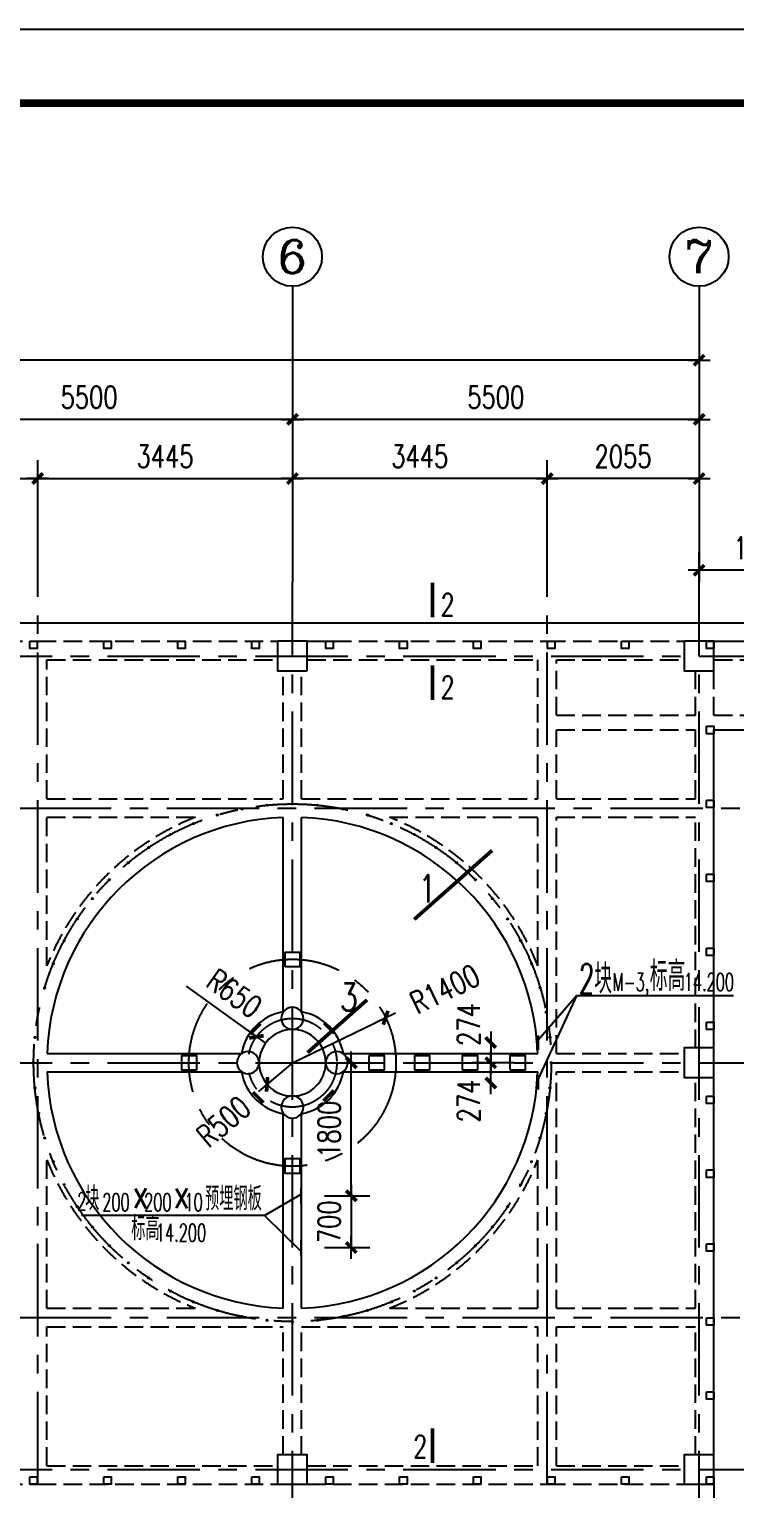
# Model space of a CAD drawing. Extents: x 1427168 to 1936200, y 1176778 to 1377202.
# Drawn here: x 1896755 to 1906298, y 1216944 to 1236683 of the extents above; entities that cross this region are included whole.
import ezdxf
from ezdxf.enums import TextEntityAlignment as Align

# ---------------------------------------------------------------- set-up
doc = ezdxf.new("R2010")
doc.units = 0
doc.header["$LTSCALE"] = 1000
doc.header["$MEASUREMENT"] = 0
for name, pattern in [('CENTER', [2, 1.25, -0.25, 0.25, -0.25]), ('DASH', [0.35, 0.25, -0.1]), ('DOTE', [2.42, 2, -0.2, 0.02, -0.2])]:
    doc.linetypes.add(name, pattern=pattern)
doc.layers.get('0').update_dxf_attribs({"linetype": 'CONTINUOUS'})
doc.layers.get('DEFPOINTS').update_dxf_attribs({"linetype": 'CONTINUOUS'})
for name, color, linetype in [('01粗实线层', 7, 'CONTINUOUS'), ('2', 2, 'CONTINUOUS'), ('3', 4, 'CONTINUOUS'), ('31', 4, 'DASH'), ('AXIS', 3, 'CONTINUOUS'), ('AXIS_TEXT', 7, 'CONTINUOUS'), ('DOTE', 1, 'DOTE'), ('PUB_DIM', 3, 'CONTINUOUS'), ('PUB_TEXT', 7, 'CONTINUOUS'), ('PUB_TITLE', 4, 'CONTINUOUS')]:
    doc.layers.add(name, color=color, linetype=linetype)
doc.styles.add('_HZTXT', font='txt.shx', dxfattribs={"width": 0.75, "bigfont": 'HZTXT.shx'})
doc.styles.add('_TXT', font='TXT.shx', dxfattribs={"width": 0.75})
doc.styles.add('_TXT1', font='TXT1.shx', dxfattribs={"width": 0.6})
doc.styles.add('COMPLEX', font='COMPLEX')
doc.styles.add('DIM_FONT', font='SIMPLEX.shx', dxfattribs={"width": 0.75})
doc.dimstyles.new('AXIS', dxfattribs={"dimtxt": 300, "dimasz": 1, "dimexe": 250, "dimexo": 300, "dimgap": 150, "dimtad": 1, "dimdec": 0, "dimzin": 0, "dimtxsty": 'DIM_FONT', "dimblk": '_DIMX', "dimcen": 0.09, "dimse1": 1, "dimse2": 1, "dimclrt": 7, "dimazin": 3, "dimtfac": 1, "dimtdec": 0, "dimtix": 1, "dimtmove": 0, "dimatfit": 3, "dimtolj": 1, "dimtzin": 0})
doc.dimstyles.new('DIMA', dxfattribs={"dimtxt": 300, "dimasz": 1, "dimexe": 250, "dimexo": 300, "dimgap": 150, "dimtad": 1, "dimdec": 0, "dimzin": 0, "dimtxsty": 'DIM_FONT', "dimblk": '_DIMX', "dimcen": 0.09, "dimse1": 1, "dimclrt": 7, "dimazin": 3, "dimtfac": 1, "dimtdec": 0, "dimtix": 1, "dimtmove": 0, "dimatfit": 3, "dimtolj": 1, "dimtzin": 0})
doc.dimstyles.new('DIMB', dxfattribs={"dimtxt": 300, "dimasz": 1, "dimexe": 250, "dimexo": 300, "dimgap": 150, "dimtad": 1, "dimdec": 0, "dimzin": 0, "dimtxsty": 'DIM_FONT', "dimblk": '_DIMX', "dimcen": 0.09, "dimse2": 1, "dimclrt": 7, "dimazin": 3, "dimtfac": 1, "dimtdec": 0, "dimtix": 1, "dimtmove": 0, "dimatfit": 3, "dimtolj": 1, "dimtzin": 0})
doc.dimstyles.new('DIMN', dxfattribs={"dimtxt": 300, "dimasz": 1, "dimexe": 250, "dimexo": 300, "dimgap": 150, "dimtad": 1, "dimdec": 0, "dimzin": 0, "dimtxsty": 'DIM_FONT', "dimblk": '_DIMX', "dimcen": 0.09, "dimclrt": 7, "dimazin": 3, "dimtfac": 1, "dimtdec": 0, "dimtix": 1, "dimtmove": 0, "dimatfit": 3, "dimtolj": 1, "dimtzin": 0})

# ---------------------------------------------------------------- blocks, each defined once
blk = doc.blocks.new('_DIMX')
blk.add_line((-150, 0), (150, 0))
at = {"const_width": 50}
blk.add_lwpolyline([(-70, -70), (70, 70)], dxfattribs=at)
blk = doc.blocks.new('*D144')
at = {"layer": 'AXIS', "color": 0}
blk.add_line((1905814, 1232206), (1872816, 1232206), dxfattribs=at)
at = {"layer": 'DEFPOINTS', "color": 0}
for p in [(1872815, 1232206), (1872815, 1229206), (1905815, 1229206)]:
    blk.add_point(p, dxfattribs=at)
at = {"layer": 'AXIS', "color": 0, "rotation": 180}
blk.add_blockref('_DIMX', (1872815, 1232206), dxfattribs=at)
at = {"layer": 'AXIS', "color": 0}
blk.add_blockref('_DIMX', (1905815, 1232206), dxfattribs=at)
at = {"layer": 'AXIS', "color": 7, "insert": (1889315, 1232506), "char_height": 300, "attachment_point": 5, "style": 'DIM_FONT'}
blk.add_mtext('\\A1;33000', dxfattribs=at)
blk = doc.blocks.new('_AXISO')
blk.add_circle((0, 0), 0.5)
at = {"layer": 'AXIS_TEXT', "style": 'COMPLEX', "width": 1.041667}
blk.add_attdef('A', text='', height=0.56, dxfattribs=at).set_placement((-0.25, -0.28), (0.25, -0.28), align=Align.FIT)
blk = doc.blocks.new('*D157')
at = {"layer": 'AXIS', "color": 0}
blk.add_line((1900314, 1231406), (1894816, 1231406), dxfattribs=at)
at = {"layer": 'DEFPOINTS', "color": 0}
for p in [(1894815, 1231406), (1894815, 1229206), (1900315, 1229206)]:
    blk.add_point(p, dxfattribs=at)
at = {"layer": 'AXIS', "color": 0, "rotation": 180}
blk.add_blockref('_DIMX', (1894815, 1231406), dxfattribs=at)
at = {"layer": 'AXIS', "color": 0}
blk.add_blockref('_DIMX', (1900315, 1231406), dxfattribs=at)
at = {"layer": 'AXIS', "color": 7, "insert": (1897565, 1231706), "char_height": 300, "attachment_point": 5, "style": 'DIM_FONT'}
blk.add_mtext('\\A1;5500', dxfattribs=at)
blk = doc.blocks.new('*D156')
at = {"layer": 'AXIS', "color": 0}
blk.add_line((1905814, 1231406), (1900316, 1231406), dxfattribs=at)
at = {"layer": 'DEFPOINTS', "color": 0}
for p in [(1900315, 1231406), (1900315, 1229206), (1905815, 1229206)]:
    blk.add_point(p, dxfattribs=at)
at = {"layer": 'AXIS', "color": 0, "rotation": 180}
blk.add_blockref('_DIMX', (1900315, 1231406), dxfattribs=at)
at = {"layer": 'AXIS', "color": 0}
blk.add_blockref('_DIMX', (1905815, 1231406), dxfattribs=at)
at = {"layer": 'AXIS', "color": 7, "insert": (1903065, 1231706), "char_height": 300, "attachment_point": 5, "style": 'DIM_FONT'}
blk.add_mtext('\\A1;5500', dxfattribs=at)
blk = doc.blocks.new('*D192')
at = {"layer": 'AXIS', "color": 0}
for p, q in [((1903760, 1229206), (1903760, 1230856)), ((1905814, 1230606), (1903761, 1230606))]:
    blk.add_line(p, q, dxfattribs=at)
at = {"layer": 'DEFPOINTS', "color": 0}
for p in [(1903760, 1230606), (1903760, 1228906), (1905815, 1228906)]:
    blk.add_point(p, dxfattribs=at)
at = {"layer": 'AXIS', "color": 0, "rotation": 180}
blk.add_blockref('_DIMX', (1903760, 1230606), dxfattribs=at)
at = {"layer": 'AXIS', "color": 0}
blk.add_blockref('_DIMX', (1905815, 1230606), dxfattribs=at)
at = {"layer": 'AXIS', "color": 7, "insert": (1904787, 1230906), "char_height": 300, "attachment_point": 5, "style": 'DIM_FONT'}
blk.add_mtext('\\A1;2055', dxfattribs=at)
blk = doc.blocks.new('*D193')
at = {"layer": 'AXIS', "color": 0}
for p, q in [((1903760, 1229206), (1903760, 1230856)), ((1903759, 1230606), (1900316, 1230606))]:
    blk.add_line(p, q, dxfattribs=at)
at = {"layer": 'DEFPOINTS', "color": 0}
for p in [(1900315, 1230606), (1900315, 1228906), (1903760, 1228906)]:
    blk.add_point(p, dxfattribs=at)
at = {"layer": 'AXIS', "color": 0, "rotation": 180}
blk.add_blockref('_DIMX', (1900315, 1230606), dxfattribs=at)
at = {"layer": 'AXIS', "color": 0}
blk.add_blockref('_DIMX', (1903760, 1230606), dxfattribs=at)
at = {"layer": 'AXIS', "color": 7, "insert": (1902037, 1230906), "char_height": 300, "attachment_point": 5, "style": 'DIM_FONT'}
blk.add_mtext('\\A1;3445', dxfattribs=at)
blk = doc.blocks.new('*D207')
at = {"layer": 'AXIS', "color": 0}
for p, q in [((1905815, 1228812), (1905815, 1229617)), ((1907515, 1228812), (1907515, 1229617)), ((1907514, 1229367), (1905816, 1229367))]:
    blk.add_line(p, q, dxfattribs=at)
at = {"layer": 'DEFPOINTS', "color": 0}
for p in [(1905815, 1229367), (1905815, 1228512), (1907515, 1228512)]:
    blk.add_point(p, dxfattribs=at)
at = {"layer": 'AXIS', "color": 0, "rotation": 180}
blk.add_blockref('_DIMX', (1905815, 1229367), dxfattribs=at)
at = {"layer": 'AXIS', "color": 0}
blk.add_blockref('_DIMX', (1907515, 1229367), dxfattribs=at)
at = {"layer": 'AXIS', "color": 7, "insert": (1906665, 1229667), "char_height": 300, "attachment_point": 5, "style": 'DIM_FONT'}
blk.add_mtext('\\A1;1700', dxfattribs=at)
blk = doc.blocks.new('*D522')
at = {"layer": 'AXIS', "color": 0}
for p, q in [((1902997, 1222981), (1902997, 1222982)), ((1902997, 1222980), (1902997, 1222706)), ((1903311, 1222706), (1902747, 1222706)), ((1902997, 1222705), (1902997, 1222704))]:
    blk.add_line(p, q, dxfattribs=at)
at = {"layer": 'DEFPOINTS', "color": 0}
for p in [(1903611, 1222980), (1902997, 1222706), (1903611, 1222706)]:
    blk.add_point(p, dxfattribs=at)
at = {"layer": 'AXIS', "color": 0}
for p, rotation in [((1902997, 1222980), 270), ((1902997, 1222706), 90)]:
    blk.add_blockref('_DIMX', p, dxfattribs=dict(at, rotation=rotation))
at = {"layer": 'AXIS', "color": 7, "insert": (1902697, 1223223), "char_height": 300, "attachment_point": 5, "rotation": 90, "style": 'DIM_FONT'}
blk.add_mtext('\\A1;274', dxfattribs=at)
blk = doc.blocks.new('*D523')
at = {"layer": 'AXIS', "color": 0}
for p, q in [((1903311, 1222706), (1902747, 1222706)), ((1902997, 1222707), (1902997, 1222708)), ((1902997, 1222432), (1902997, 1222706)), ((1902997, 1222431), (1902997, 1222430))]:
    blk.add_line(p, q, dxfattribs=at)
at = {"layer": 'DEFPOINTS', "color": 0}
for p in [(1902997, 1222706), (1903611, 1222706), (1903611, 1222432)]:
    blk.add_point(p, dxfattribs=at)
at = {"layer": 'AXIS', "color": 0}
for p, rotation in [((1902997, 1222706), 270), ((1902997, 1222432), 90)]:
    blk.add_blockref('_DIMX', p, dxfattribs=dict(at, rotation=rotation))
at = {"layer": 'AXIS', "color": 7, "insert": (1902697, 1222189), "char_height": 300, "attachment_point": 5, "rotation": 90, "style": 'DIM_FONT'}
blk.add_mtext('\\A1;274', dxfattribs=at)
blk = doc.blocks.new('*D545')
at = {"layer": 'AXIS', "color": 0}
for p, q in [((1900750, 1220906), (1901361, 1220906)), ((1901111, 1220907), (1901111, 1220908)), ((1901111, 1220906), (1901111, 1220206)), ((1900750, 1220206), (1901361, 1220206)), ((1901111, 1220205), (1901111, 1220204))]:
    blk.add_line(p, q, dxfattribs=at)
at = {"layer": 'DEFPOINTS', "color": 0}
for p in [(1900450, 1220906), (1900450, 1220206), (1901111, 1220206)]:
    blk.add_point(p, dxfattribs=at)
at = {"layer": 'AXIS', "color": 0}
for p, rotation in [((1901111, 1220906), 270), ((1901111, 1220206), 90)]:
    blk.add_blockref('_DIMX', p, dxfattribs=dict(at, rotation=rotation))
at = {"layer": 'AXIS', "color": 7, "insert": (1900811, 1220556), "char_height": 300, "attachment_point": 5, "rotation": 90, "style": 'DIM_FONT'}
blk.add_mtext('\\A1;700', dxfattribs=at)
blk = doc.blocks.new('*D547')
at = {"layer": 'AXIS', "color": 0}
blk.add_line((1900315, 1222706), (1899973, 1222415), dxfattribs=at)
at = {"layer": 'DEFPOINTS', "color": 0}
for p in [(1900315, 1222706), (1899972, 1222414)]:
    blk.add_point(p, dxfattribs=at)
at = {"layer": 'AXIS', "color": 0, "rotation": 220.4377806534827}
blk.add_blockref('_DIMX', (1899972, 1222414), dxfattribs=at)
at = {"layer": 'AXIS', "color": 7, "insert": (1899382, 1221911), "char_height": 300, "attachment_point": 5, "rotation": 40.4378, "style": 'DIM_FONT'}
blk.add_mtext('\\A1;{R500}{}{}', dxfattribs=at)
blk = doc.blocks.new('*D548')
at = {"layer": 'AXIS', "color": 0}
for p, q in [((1898879, 1223742), (1899827, 1223058)), ((1900314, 1222706), (1900315, 1222706)), ((1900315, 1222706), (1900315, 1222706))]:
    blk.add_line(p, q, dxfattribs=at)
at = {"layer": 'DEFPOINTS', "color": 0}
for p in [(1899828, 1223057), (1900315, 1222706)]:
    blk.add_point(p, dxfattribs=at)
at = {"layer": 'AXIS', "color": 0, "rotation": 324.1799045165065}
blk.add_blockref('_DIMX', (1899828, 1223057), dxfattribs=at)
at = {"layer": 'AXIS', "color": 7, "insert": (1899528, 1223643), "char_height": 300, "attachment_point": 5, "rotation": 324.1799, "style": 'DIM_FONT'}
blk.add_mtext('\\A1;{R650}{}{}', dxfattribs=at)
blk = doc.blocks.new('*D549')
at = {"layer": 'AXIS', "color": 0}
blk.add_line((1900315, 1222706), (1901574, 1223315), dxfattribs=at)
at = {"layer": 'DEFPOINTS', "color": 0}
for p in [(1901575, 1223315), (1900315, 1222706)]:
    blk.add_point(p, dxfattribs=at)
at = {"layer": 'AXIS', "color": 0, "rotation": 25.78850863819522}
blk.add_blockref('_DIMX', (1901575, 1223315), dxfattribs=at)
at = {"layer": 'AXIS', "color": 7, "insert": (1902376, 1223702), "char_height": 300, "attachment_point": 5, "rotation": 25.7885, "style": 'DIM_FONT'}
blk.add_mtext('\\A1;R1400', dxfattribs=at)

msp = doc.modelspace()

# ---------------------------------------------------------------- linework, layer by layer
for p, q in [((1872364.5, 1228656), (1907514.5, 1228656)), ((1904157.1, 1223610), (1903610.5, 1222432)), ((1904157.1, 1223610), (1903610.8, 1222980.2)), ((1906280.8, 1223610), (1904157.1, 1223610)), ((1906014.5, 1217406), (1906014.5, 1219261))]:
    msp.add_line(p, q)
for points in [[(1900214.5, 1224002.5), (1900214.5, 1224202.5), (1900414.5, 1224202.5), (1900414.5, 1224002.5)], [(1899018.1, 1222606), (1898818.1, 1222606), (1898818.1, 1222806), (1899018.1, 1222806)], [(1901353.2, 1222806), (1901553.2, 1222806), (1901553.2, 1222606), (1901353.2, 1222606)], [(1901969.9, 1222606), (1901969.9, 1222806), (1902169.9, 1222806), (1902169.9, 1222606)], [(1902615.8, 1222606), (1902615.8, 1222806), (1902815.8, 1222806), (1902815.8, 1222606)], [(1903261.7, 1222606), (1903261.7, 1222806), (1903461.7, 1222806), (1903461.7, 1222606)], [(1900414.5, 1221409.6), (1900414.5, 1221209.6), (1900214.5, 1221209.6), (1900214.5, 1221409.6)]]:
    msp.add_lwpolyline(points, close=True)
for points in [[(1899742.4, 1223092.4, 45, 45, 0), (1899883.8, 1223233.8, 45, 45, 0)], [(1899781.7, 1222306.8, 45, 45, 0), (1899923.1, 1222165.4, 45, 45, 0)], [(1900874.3, 1222332.1, 45, 45, 0), (1900732.9, 1222190.7, 45, 45, 0)]]:
    msp.add_lwpolyline(points, format="xyseb")
at = {"const_width": 45}
for points in [[(1900883, 1223104.2), (1900741.6, 1223245.6)], [(1903633.6, 1222877.4), (1903633.6, 1223077.4)], [(1903633.6, 1222540.6), (1903633.6, 1222340.6)]]:
    msp.add_lwpolyline(points, dxfattribs=at)
at = {"layer": '01粗实线层', "linetype": 'BYBLOCK', "ltscale": 1e-05}
for q in [(1900431.3, 1220930.7), (1900431.3, 1220152.9)]:
    msp.add_line((1899936.5, 1220638.7), q, dxfattribs=at)
for points in [[(1896764.5, 1228406), (1896864.5, 1228406), (1896864.5, 1228306), (1896764.5, 1228306)], [(1897764.5, 1228406), (1897864.5, 1228406), (1897864.5, 1228306), (1897764.5, 1228306)], [(1898764.5, 1228406), (1898864.5, 1228406), (1898864.5, 1228306), (1898764.5, 1228306)], [(1899764.5, 1228406), (1899864.5, 1228406), (1899864.5, 1228306), (1899764.5, 1228306)], [(1900764.5, 1228406), (1900864.5, 1228406), (1900864.5, 1228306), (1900764.5, 1228306)], [(1901764.5, 1228406), (1901864.5, 1228406), (1901864.5, 1228306), (1901764.5, 1228306)], [(1902764.5, 1228406), (1902864.5, 1228406), (1902864.5, 1228306), (1902764.5, 1228306)], [(1903764.5, 1228406), (1903864.5, 1228406), (1903864.5, 1228306), (1903764.5, 1228306)], [(1904764.5, 1228406), (1904864.5, 1228406), (1904864.5, 1228306), (1904764.5, 1228306)], [(1905914.5, 1228406), (1906014.5, 1228406), (1906014.5, 1228306), (1905914.5, 1228306)], [(1905914.5, 1227256), (1906014.5, 1227256), (1906014.5, 1227156), (1905914.5, 1227156)], [(1905914.5, 1226256), (1906014.5, 1226256), (1906014.5, 1226156), (1905914.5, 1226156)], [(1905914.5, 1225256), (1906014.5, 1225256), (1906014.5, 1225156), (1905914.5, 1225156)], [(1905914.5, 1224256), (1906014.5, 1224256), (1906014.5, 1224156), (1905914.5, 1224156)], [(1905914.5, 1223256), (1906014.5, 1223256), (1906014.5, 1223156), (1905914.5, 1223156)], [(1905914.5, 1222256), (1906014.5, 1222256), (1906014.5, 1222156), (1905914.5, 1222156)], [(1905914.5, 1221256), (1906014.5, 1221256), (1906014.5, 1221156), (1905914.5, 1221156)], [(1900429.5, 1221006), (1900429.5, 1220806), (1900439.5, 1220806), (1900439.5, 1221006)], [(1900429.5, 1220306), (1900429.5, 1220106), (1900439.5, 1220106), (1900439.5, 1220306)], [(1905914.5, 1220256), (1906014.5, 1220256), (1906014.5, 1220156), (1905914.5, 1220156)], [(1905914.5, 1219256), (1906014.5, 1219256), (1906014.5, 1219156), (1905914.5, 1219156)], [(1905914.5, 1218256), (1906014.5, 1218256), (1906014.5, 1218156), (1905914.5, 1218156)], [(1896764.5, 1217106), (1896864.5, 1217106), (1896864.5, 1217006), (1896764.5, 1217006)], [(1897764.5, 1217106), (1897864.5, 1217106), (1897864.5, 1217006), (1897764.5, 1217006)], [(1898764.5, 1217106), (1898864.5, 1217106), (1898864.5, 1217006), (1898764.5, 1217006)], [(1899764.5, 1217106), (1899864.5, 1217106), (1899864.5, 1217006), (1899764.5, 1217006)], [(1900764.5, 1217106), (1900864.5, 1217106), (1900864.5, 1217006), (1900764.5, 1217006)], [(1901764.5, 1217106), (1901864.5, 1217106), (1901864.5, 1217006), (1901764.5, 1217006)], [(1902764.5, 1217106), (1902864.5, 1217106), (1902864.5, 1217006), (1902764.5, 1217006)], [(1903764.5, 1217106), (1903864.5, 1217106), (1903864.5, 1217006), (1903764.5, 1217006)], [(1904764.5, 1217106), (1904864.5, 1217106), (1904864.5, 1217006), (1904764.5, 1217006)], [(1905914.5, 1217106), (1906014.5, 1217106), (1906014.5, 1217006), (1905914.5, 1217006)]]:
    msp.add_lwpolyline(points, close=True, dxfattribs=at)
for centre in [(1899971.5, 1226189.2), (1900314.5, 1226206), (1900657.6, 1226189.2), (1899298.5, 1226055.3), (1899631.7, 1226138.8), (1900997.4, 1226138.8), (1901330.5, 1226055.3), (1898664.7, 1225792.8), (1898975.1, 1225939.6), (1901653.9, 1225939.6), (1901964.4, 1225792.8), (1898370, 1225616.2), (1902259, 1225616.2), (1898094.2, 1225411.6), (1902534.9, 1225411.6), (1897839.7, 1225180.9), (1902789.4, 1225180.9), (1897609, 1224926.4), (1903020.1, 1224926.4), (1897404.4, 1224650.5), (1903224.7, 1224650.5), (1897227.8, 1224355.9), (1903401.3, 1224355.9), (1897081, 1224045.4), (1903548.1, 1224045.4), (1896965.2, 1223722), (1903663.8, 1223722), (1903747.3, 1223388.9), (1896831.4, 1223049.1), (1903797.7, 1223049.1), (1896814.5, 1222706), (1903814.5, 1222706), (1896831.4, 1222363), (1903797.7, 1222363), (1896881.8, 1222023.2), (1903747.3, 1222023.2), (1896965.2, 1221690), (1903663.8, 1221690), (1897081, 1221366.6), (1903548.1, 1221366.6), (1897227.8, 1221056.1), (1903401.3, 1221056.1), (1897404.4, 1220761.5), (1903224.7, 1220761.5), (1897609, 1220485.7), (1903020.1, 1220485.7), (1897839.7, 1220231.2), (1902789.4, 1220231.2), (1898094.2, 1220000.5), (1902534.9, 1220000.5), (1898370, 1219795.9), (1902259, 1219795.9), (1898664.7, 1219619.3), (1898975.1, 1219472.5), (1901653.9, 1219472.5), (1901964.4, 1219619.3), (1899298.5, 1219356.7), (1899631.7, 1219273.3), (1900997.4, 1219273.3), (1901330.5, 1219356.7), (1899971.5, 1219222.9), (1900314.5, 1219206), (1900657.6, 1219222.9)]:
    msp.add_circle(centre, 9, dxfattribs=at)
at = {"layer": '2'}
for points in [[(1900514.5, 1228006), (1900514.5, 1228406), (1900114.5, 1228406), (1900114.5, 1228006)], [(1906014.5, 1228006), (1906014.5, 1228406), (1905614.5, 1228406), (1905614.5, 1228006)], [(1906014.5, 1222506), (1906014.5, 1222906), (1905614.5, 1222906), (1905614.5, 1222506)], [(1900514.5, 1217006), (1900514.5, 1217406), (1900114.5, 1217406), (1900114.5, 1217006)], [(1906014.5, 1217006), (1906014.5, 1217406), (1905614.5, 1217406), (1905614.5, 1217006)]]:
    msp.add_lwpolyline(points, close=True, dxfattribs=at)
for points in [[(1900464.5, 1223306, 1), (1900164.5, 1223306, 1), (1900464.5, 1223306, 1)], [(1899864.5, 1222706, 1), (1899564.5, 1222706, 1), (1899864.5, 1222706, 1)], [(1901064.5, 1222706, 1), (1900764.5, 1222706, 1), (1901064.5, 1222706, 1)], [(1900464.5, 1222106, 1), (1900164.5, 1222106, 1), (1900464.5, 1222106, 1)]]:
    msp.add_lwpolyline(points, format="xyb", dxfattribs=at)
at = {"layer": '3', "linetype": 'DASH'}
for p, q in [((1895014.5, 1228406), (1896869.5, 1228406)), ((1896869.5, 1228406), (1900114.5, 1228406)), ((1900514.5, 1228406), (1903759.5, 1228406)), ((1903759.5, 1228406), (1905614.5, 1228406)), ((1895014.5, 1217006), (1896869.5, 1217006)), ((1896869.5, 1217006), (1900114.5, 1217006)), ((1900514.5, 1217006), (1903759.5, 1217006)), ((1903759.5, 1217006), (1905614.5, 1217006))]:
    msp.add_line(p, q, dxfattribs=at)
at = {"layer": '3'}
for p, q in [((1906014.5, 1228406), (1907514.5, 1228406)), ((1906014.5, 1227206), (1907514.5, 1227206)), ((1906014.5, 1226151), (1906014.5, 1227206)), ((1900189.5, 1223394.8), (1900189.5, 1226023.7)), ((1900439.5, 1223394.8), (1900439.5, 1226023.7)), ((1906014.5, 1222906), (1906014.5, 1226151)), ((1896996.9, 1222831), (1899625.8, 1222831)), ((1901003.3, 1222831), (1903632.2, 1222831)), ((1896996.9, 1222581), (1899625.8, 1222581)), ((1901003.3, 1222581), (1903632.2, 1222581)), ((1906014.5, 1219261), (1906014.5, 1222506)), ((1900189.5, 1219388.4), (1900189.5, 1222017.3)), ((1900439.5, 1219388.4), (1900439.5, 1222017.3)), ((1906014.5, 1217006), (1906014.5, 1216756))]:
    msp.add_line(p, q, dxfattribs=at)
for radius, start, end in [(3320, 92.15773, 177.84227), (3320, 2.15773, 87.84227), (700, 100.28656, 169.71344), (700, 10.28656, 79.71344), (450, 90, 180.00001), (450, 0, 90), (450, 180.00001, 270.00001), (450, 270, 0), (3320, 182.15774, 267.84229), (700, 190.28657, 259.71345), (3320, 272.15772, 357.84226), (700, 280.28657, 349.71345)]:
    msp.add_arc((1900314.5, 1222706), radius, start, end, dxfattribs=at)
at = {"layer": '31'}
for p, q in [((1896994.5, 1228156), (1900114.5, 1228156)), ((1896994.5, 1226276), (1896994.5, 1228156)), ((1900514.5, 1228156), (1903634.5, 1228156)), ((1903634.5, 1227306), (1903634.5, 1228156)), ((1903884.5, 1228156), (1905614.5, 1228156)), ((1903884.5, 1227406), (1903884.5, 1228156)), ((1906014.5, 1228156), (1907314.5, 1228156)), ((1900189.5, 1226276), (1900189.5, 1228006)), ((1900439.5, 1226276), (1900439.5, 1228006)), ((1905764.5, 1227406), (1905764.5, 1228006)), ((1906014.5, 1227406), (1906014.5, 1228006)), ((1903884.5, 1227406), (1905764.5, 1227406)), ((1906014.5, 1227406), (1907314.5, 1227406)), ((1903634.5, 1226276), (1903634.5, 1227306)), ((1903884.5, 1227206), (1905764.5, 1227206)), ((1903884.5, 1226276), (1903884.5, 1227206)), ((1905764.5, 1226276), (1905764.5, 1227206)), ((1896994.5, 1226276), (1900189.5, 1226276)), ((1900439.5, 1226276), (1903634.5, 1226276)), ((1903884.5, 1226276), (1905764.5, 1226276)), ((1896994.5, 1226026), (1899002.1, 1226026)), ((1896994.5, 1224018.5), (1896994.5, 1226026)), ((1901627, 1226026), (1903634.5, 1226026)), ((1903634.5, 1224018.5), (1903634.5, 1226026)), ((1903884.5, 1226026), (1905764.5, 1226026)), ((1903884.5, 1222831), (1903884.5, 1226026)), ((1905764.5, 1222906), (1905764.5, 1226026)), ((1903884.5, 1222831), (1905614.5, 1222831)), ((1903884.5, 1219386), (1903884.5, 1222581)), ((1903884.5, 1222581), (1905614.5, 1222581)), ((1905764.5, 1219386), (1905764.5, 1222506)), ((1896994.5, 1219386), (1896994.5, 1221393.6)), ((1903634.5, 1219386), (1903634.5, 1221393.6)), ((1896994.5, 1219386), (1899002.1, 1219386)), ((1901627, 1219386), (1903634.5, 1219386)), ((1903884.5, 1219386), (1905764.5, 1219386)), ((1896994.5, 1219136), (1900189.5, 1219136)), ((1896994.5, 1217256), (1896994.5, 1219136)), ((1900189.5, 1217406), (1900189.5, 1219136)), ((1900439.5, 1219136), (1903634.5, 1219136)), ((1900439.5, 1217406), (1900439.5, 1219136)), ((1903634.5, 1217256), (1903634.5, 1219136)), ((1903884.5, 1219136), (1905764.5, 1219136)), ((1903884.5, 1217256), (1903884.5, 1219136)), ((1905764.5, 1217406), (1905764.5, 1219136)), ((1896994.5, 1217256), (1900114.5, 1217256)), ((1900514.5, 1217256), (1903634.5, 1217256)), ((1903884.5, 1217256), (1905614.5, 1217256))]:
    msp.add_line(p, q, dxfattribs=at)
for start, end in [(111.56955, 158.43045), (21.56955, 68.43045), (201.56956, 248.43046), (291.56956, 338.43046)]:
    msp.add_arc((1900314.5, 1222706), 3570, start, end, dxfattribs=at)
at = {"layer": 'AXIS'}
for p, q in [((1900314.5, 1233206), (1900314.5, 1229206)), ((1905814.5, 1233206), (1905814.5, 1229206))]:
    msp.add_line(p, q, dxfattribs=at)
at = {"layer": 'DOTE', "linetype": 'CENTER'}
for p, q in [((1896869.5, 1217006), (1896869.5, 1229206)), ((1900314.5, 1216206), (1900314.5, 1229206)), ((1903759.5, 1217006), (1903759.5, 1229206)), ((1905814.5, 1216206), (1905814.5, 1229206)), ((1871814.5, 1228206), (1906814.5, 1228206)), ((1872614.5, 1226151), (1906814.5, 1226151)), ((1871814.5, 1222706), (1906814.5, 1222706)), ((1872614.5, 1219261), (1906814.5, 1219261)), ((1871814.5, 1217206), (1906814.5, 1217206))]:
    msp.add_line(p, q, dxfattribs=at)
for radius in [3500, 1400, 600]:
    msp.add_circle((1900314.5, 1222706), radius, dxfattribs=at)
at = {"layer": 'PUB_DIM', "const_width": 50}
for points in [[(1902209.8, 1229197.3), (1902209.8, 1228729.2)], [(1902209.8, 1228080.5), (1902209.8, 1227612.3)], [(1903014.4, 1225576.6), (1901961.9, 1224644.2)], [(1901324.3, 1223556.3), (1900519.4, 1222843.3)], [(1902209.8, 1217763.7), (1902209.8, 1217295.6)]]:
    msp.add_lwpolyline(points, dxfattribs=at)
at = {"layer": 'PUB_TEXT'}
msp.add_line((1899936.5, 1220638.7), (1897460, 1220638.7), dxfattribs=at)
at = {"layer": 'PUB_TITLE'}
msp.add_lwpolyline([(1852100.4, 1177282.9), (1852100.4, 1236682.9), (1936200.4, 1236682.9), (1936200.4, 1177282.9)], close=True, dxfattribs=at)
at = {"layer": 'PUB_TITLE', "const_width": 100}
msp.add_lwpolyline([(1854600.4, 1178282.9), (1935200.4, 1178282.9), (1935200.4, 1235682.9), (1854600.4, 1235682.9)], close=True, dxfattribs=at)

# ---------------------------------------------------------------- block references
at = {"layer": 'AXIS'}
ref = msp.add_blockref('_AXISO', (1900314.5, 1233606), dxfattribs=dict(at, xscale=800, yscale=800, zscale=800))
ref.add_attrib('A', '6', dxfattribs={"layer": 'AXIS_TEXT', "height": 448, "style": 'COMPLEX', "width": 1.339286}).set_placement((1900114.5, 1233382), (1900514.5, 1233382), align=Align.FIT)
ref = msp.add_blockref('_AXISO', (1905814.5, 1233606), dxfattribs=dict(at, xscale=800, yscale=800, zscale=800))
ref.add_attrib('A', '7', dxfattribs={"layer": 'AXIS_TEXT', "height": 448, "style": 'COMPLEX', "width": 1.339286}).set_placement((1905614.5, 1233382), (1906014.5, 1233382), align=Align.FIT)

# ---------------------------------------------------------------- texts
at = {"layer": 'PUB_DIM', "style": '_TXT', "width": 0.75}
for s, height, p in [('2', 300, (1902317.3, 1228750.2)), ('2', 300, (1902317.3, 1227633.3)), ('1', 375, (1902020, 1224871.7)), ('3', 375, (1900957.8, 1223407.7)), ('2', 300, (1901947, 1217365.3))]:
    msp.add_text(s, height=height, dxfattribs=at).set_placement(p)
at = {"layer": 'PUB_TEXT', "width": 0.6}
for s, height, style, p in [('2块', 400, '_HZTXT', (1904191, 1223643.4)), ('标高', 400, '_HZTXT', (1905148, 1223677)), ('M-3,', 240, '_TXT1', (1904648, 1223677)), ('14.200', 240, '_TXT1', (1905607.9, 1223677)), ('块', 320, '_HZTXT', (1897511.9, 1220710.7)), ('预埋钢板', 320, '_HZTXT', (1899133.4, 1220708.7)), ('2', 240, '_TXT1', (1897404.6, 1220710.7)), ('200', 240, '_TXT1', (1897743.5, 1220699.5)), ('×', 400, '_HZTXT', (1898147.2, 1220699.5)), ('200', 240, '_TXT1', (1898309.6, 1220699.5)), ('×', 400, '_HZTXT', (1898702.8, 1220699.5)), ('10', 240, '_TXT1', (1898855, 1220699.5)), ('标高', 320, '_HZTXT', (1898134.7, 1220305.5)), ('14.200', 240, '_TXT1', (1898468.6, 1220286.7))]:
    msp.add_text(s, height=height, dxfattribs=dict(at, style=style)).set_placement(p)

# ---------------------------------------------------------------- dimensions: what is measured, and where the dimension line sits
at = {"layer": 'AXIS'}
for p1, p2, distance, dimstyle, picture, middle in [((1905814.5, 1229206), (1872814.5, 1229206), -3000, 'AXIS', '*D144', (1889314.5, 1232506)), ((1905814.5, 1229206), (1900314.5, 1229206), -2200, 'AXIS', '*D156', (1903064.5, 1231706)), ((1903759.5, 1228906), (1900314.5, 1228906), -1700, 'DIMB', '*D193', (1902037, 1230906)), ((1905814.5, 1228906), (1903759.5, 1228906), -1700, 'DIMA', '*D192', (1904787, 1230906))]:
    dim = msp.add_aligned_dim(p1=p1, p2=p2, distance=distance, dimstyle=dimstyle, dxfattribs=at)
    dim.commit()
    dim.dimension.update_dxf_attribs({"geometry": picture, "text_midpoint": middle})
for base, p1, p2, dimstyle, picture, middle in [((1894814.5, 1231406), (1900314.5, 1229206), (1894814.5, 1229206), 'AXIS', '*D157', (1897564.5, 1231706)), ((1905814.5, 1229367.1), (1907514.5, 1228512), (1905814.5, 1228512), 'DIMN', '*D207', (1906664.5, 1229667.1))]:
    dim = msp.add_linear_dim(base=base, p1=p1, p2=p2, dimstyle=dimstyle, dxfattribs=at)
    dim.commit()
    dim.dimension.update_dxf_attribs({"geometry": picture, "text_midpoint": middle})
for p1, p2, dimstyle in [((1894814.5, 1228906), (1896869.5, 1228906), 'DIMA'), ((1896869.5, 1228906), (1900314.5, 1228906), 'DIMB')]:
    msp.add_aligned_dim(p1=p1, p2=p2, distance=1700, dimstyle=dimstyle, dxfattribs=at).render()
dim = msp.add_radius_dim(center=(1900314.5, 1222706), mpoint=(1899828, 1223057.2), text='{R650}{}{}', dimstyle='DIMN', override={"dimgap": 150, "dimtad": 1, "dimtih": 0, "dimtoh": 0, "dimdec": 0, "dimlfac": 1, "dimse1": 0, "dimse2": 0, "dimsd1": 0, "dimsd2": 0, "dimtix": 0, "dimtofl": 0, "dimatfit": 3}, dxfattribs=at)
dim.commit()
dim.dimension.update_dxf_attribs({"geometry": '*D548', "text_midpoint": (1899528.5, 1223643.3)})
dim = msp.add_radius_dim(center=(1900314.5, 1222706), mpoint=(1901575.1, 1223315.1), dimstyle='DIMN', override={"dimtix": 0, "dimtofl": 0}, dxfattribs=at)
dim.commit()
dim.dimension.update_dxf_attribs({"geometry": '*D549', "text_midpoint": (1902376, 1223702.1), "dimtype": 164})
for p1, angle, picture, middle in [((1903610.8, 1222980.2), 90, '*D522', (1902697.3, 1223222.8)), ((1903610.8, 1222431.8), 270, '*D523', (1902697.3, 1222189.3))]:
    dim = msp.add_linear_dim(base=(1902997.3, 1222706), p1=p1, p2=(1903610.8, 1222706), angle=angle, dimstyle='DIMA', dxfattribs=at)
    dim.commit()
    dim.dimension.update_dxf_attribs({"geometry": picture, "text_midpoint": middle, "dimtype": 160})
msp.add_linear_dim(base=(1901111.3, 1222706), p1=(1900449.5, 1220906), p2=(1900449.5, 1222706), angle=90, dimstyle='DIMN', dxfattribs=at).render()
dim = msp.add_radius_dim(center=(1900314.5, 1222706), mpoint=(1899972, 1222414.2), text='{R500}{}{}', dimstyle='DIMN', override={"dimgap": 150, "dimtad": 1, "dimtih": 0, "dimtoh": 0, "dimdec": 0, "dimlfac": 1, "dimse1": 0, "dimse2": 0, "dimsd1": 0, "dimsd2": 0, "dimtix": 0, "dimtofl": 0, "dimatfit": 3}, dxfattribs=at)
dim.commit()
dim.dimension.update_dxf_attribs({"geometry": '*D547', "text_midpoint": (1899381.8, 1221911.2), "dimtype": 164})
dim = msp.add_linear_dim(base=(1901111.3, 1220206), p1=(1900449.5, 1220906), p2=(1900449.5, 1220206), angle=90, dimstyle='DIMN', dxfattribs=at)
dim.commit()
dim.dimension.update_dxf_attribs({"geometry": '*D545', "text_midpoint": (1900811.3, 1220556)})

doc.saveas('drawing.dxf')
